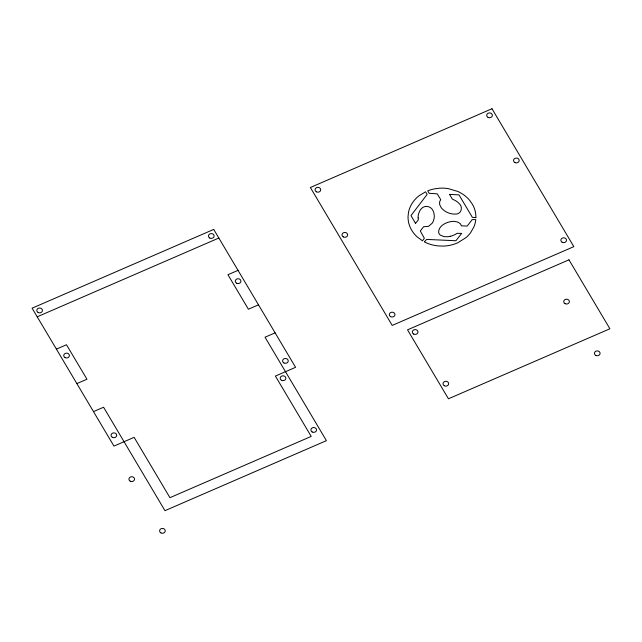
<?xml version="1.0" encoding="UTF-8"?>
<svg xmlns="http://www.w3.org/2000/svg" width="642" height="642" viewBox="0 0 642 642"><rect width="100%" height="100%" fill="white"/><g stroke="black" fill="none" stroke-linecap="round" stroke-linejoin="round"><path stroke-width="0.96" d="M424.619 241.625L426.545 239.41L455.916 240.742L461.662 233.391L456.952 233.351A18.506 15.809 -0.1 0 1 451.832 235.887L450.652 236.232M37.212 316.803L218.842 238.03M56.4 349.128L66.487 344.746L86.951 379.229L76.863 383.603M238.03 270.354L227.934 274.728L248.398 309.211L258.493 304.83M93.491 411.61L103.579 407.237L164.97 510.671L326.417 440.653L265.026 337.219L275.113 332.845M449.552 194.39L459.006 194.895L472.351 217.325L475.85 217.694M425.646 191.789L418.953 195.81A34.098 29.139 -0.1 0 0 413.416 201.46A33.841 28.914 -0.1 0 0 408.489 212.398L408.039 216.587A33.536 28.657 -0.1 0 0 410.463 227.91A34.227 29.243 -0.1 0 0 416.955 236.721L422.524 240.83L424.338 238.27L420.293 230.992L423.632 226.706L428.423 226.417L432.186 223.207A14.927 12.76 -0.1 0 0 433.462 220.752L434.136 218.16A19.565 16.716 -0.1 0 0 434.281 215.68L433.896 212.983A14.774 12.623 -0.1 0 0 432.933 210.528C430.967 205.905 424.282 204.91 421.168 208.891A12.744 10.89 -0.1 0 0 420.061 210.335L418.56 213.81A17.775 15.183 -0.1 0 0 418.151 217.919M415.518 223.392L418.327 219.845L418.151 217.919M415.478 223.336L410.984 215.576L427.082 194.47L426.087 192.504M449.681 194.638L452.281 198.988A0.859 0.73 -0.1 0 0 452.522 199.164L455.932 200.906A17.23 14.718 -0.1 0 1 458.773 203.209C463.58 206.724 461.381 214.789 454.977 214.067A12.254 10.473 -0.1 0 1 453.043 214.011L450.459 213.545A17.671 15.103 -0.1 0 1 449.199 213.168A17.222 14.718 -0.1 0 1 446.214 211.852L445.652 211.531A18.851 16.106 -0.1 0 1 444.071 210.488L442.258 208.907A14.293 12.214 -0.1 0 1 441.118 207.551L439.634 204.509L439.609 201.989A5.473 4.679 -0.1 0 1 440.268 200.577L440.717 199.614L437.234 193.844L429.145 193.314L427.724 190.867L430.469 189.863A62.017 52.989 -0.1 0 1 434.618 188.828L439.513 188.202A33.087 28.272 -0.1 0 1 448.357 188.644L457.666 191.396A35.783 30.575 -0.1 0 1 459.568 192.319A33.577 28.689 -0.1 0 1 469.591 200.24L472.456 204.349A34.853 29.781 -0.1 0 1 474.51 208.851A33.633 28.738 -0.1 0 1 475.802 214.926L475.874 217.606M424.41 241.906A34.243 29.259 -0.1 0 0 438.326 245.934L443.221 246.095A33.609 28.713 -0.1 0 0 457.577 242.869L465.883 237.709A32.662 27.911 -0.1 0 0 470.562 232.741L473.892 226.923A32.959 28.16 -0.1 0 0 475.77 219.636L472.207 219.588L467.199 226.064L461.373 225.84L460.892 224.692A5.264 4.494 -0.1 0 0 459.993 223.456L457.586 222.004L454.103 221.378A14.204 12.142 -0.1 0 0 451.535 221.49C445.973 222.301 438.406 225.864 438.647 232.404A5.481 4.687 -0.1 0 0 439.088 233.608L439.401 234.097A5.569 4.759 -0.1 0 0 440.613 235.293L443.975 236.601L447.602 236.754A15.777 13.482 -0.1 0 0 450.652 236.232M213.73 229.411L32.1 308.184L113.955 446.094L134.13 437.338L169.945 497.678L311.209 436.408L275.402 376.076L295.577 367.32L213.73 229.411M491.981 108.739L310.359 187.504L392.214 325.414L573.836 246.64L491.981 108.739M568.972 259.825L407.526 329.844L448.453 398.794L609.9 328.776L568.972 259.825M562.191 242.267A2.825 2.416 -0.1 0 0 566.501 240.285A2.825 2.416 -0.1 0 0 562.336 238.086A2.825 2.416 -0.1 0 0 562.191 242.267M390.649 316.658A2.825 2.416 -0.1 0 0 394.966 314.676A2.825 2.416 -0.1 0 0 390.801 312.477A2.825 2.416 -0.1 0 0 390.649 316.658M514.868 162.538A2.825 2.416 -0.1 0 0 519.185 160.556A2.825 2.416 -0.1 0 0 515.02 158.357A2.825 2.416 -0.1 0 0 514.868 162.538M343.334 236.938A2.825 2.416 -0.1 0 0 347.643 234.948A2.825 2.416 -0.1 0 0 343.478 232.749A2.825 2.416 -0.1 0 0 343.334 236.938M488.056 117.374A2.825 2.416 -0.1 0 0 492.374 115.383A2.825 2.416 -0.1 0 0 488.209 113.185A2.825 2.416 -0.1 0 0 488.056 117.374M316.394 191.822A2.825 2.416 -0.1 0 0 320.711 189.839A2.825 2.416 -0.1 0 0 316.546 187.633A2.825 2.416 -0.1 0 0 316.394 191.822M38.135 312.493A2.825 2.416 -0.1 0 0 42.452 310.511A2.825 2.416 -0.1 0 0 38.287 308.312A2.825 2.416 -0.1 0 0 38.135 312.493M209.798 238.046A2.825 2.416 -0.1 0 0 214.115 236.063A2.825 2.416 -0.1 0 0 209.95 233.865A2.825 2.416 -0.1 0 0 209.798 238.046M65.075 357.61A2.825 2.416 -0.1 0 0 69.392 355.628A2.825 2.416 -0.1 0 0 65.219 353.429A2.825 2.416 -0.1 0 0 65.075 357.61M236.609 283.218A2.825 2.416 -0.1 0 0 240.927 281.236A2.825 2.416 -0.1 0 0 236.762 279.037A2.825 2.416 -0.1 0 0 236.609 283.218M112.39 437.338A2.825 2.416 -0.1 0 0 116.708 435.356A2.825 2.416 -0.1 0 0 112.543 433.157A2.825 2.416 -0.1 0 0 112.39 437.338M283.933 362.947A2.825 2.416 -0.1 0 0 288.25 360.964A2.825 2.416 -0.1 0 0 284.077 358.758A2.825 2.416 -0.1 0 0 283.933 362.947M444.352 385.77A2.825 2.416 -0.1 0 0 448.67 383.78A2.825 2.416 -0.1 0 0 444.505 381.581A2.825 2.416 -0.1 0 0 444.352 385.77M413.657 334.049A2.825 2.416 -0.1 0 0 417.974 332.066A2.825 2.416 -0.1 0 0 413.809 329.868A2.825 2.416 -0.1 0 0 413.657 334.049M565.08 303.674A2.825 2.416 -0.1 0 0 569.39 301.692A2.825 2.416 -0.1 0 0 565.225 299.485A2.825 2.416 -0.1 0 0 565.08 303.674M595.768 355.387A2.825 2.416 -0.1 0 0 600.085 353.405A2.825 2.416 -0.1 0 0 595.92 351.206A2.825 2.416 -0.1 0 0 595.768 355.387M312.229 431.994A2.825 2.416 -0.1 0 0 316.546 430.012A2.825 2.416 -0.1 0 0 312.381 427.813A2.825 2.416 -0.1 0 0 312.229 431.994M281.533 380.281A2.825 2.416 -0.1 0 0 285.851 378.298A2.825 2.416 -0.1 0 0 281.686 376.1A2.825 2.416 -0.1 0 0 281.533 380.281M160.933 532.9A2.825 2.416 -0.1 0 0 165.251 530.918A2.825 2.416 -0.1 0 0 161.086 528.719A2.825 2.416 -0.1 0 0 160.933 532.9M130.238 481.187A2.825 2.416 -0.1 0 0 134.555 479.205A2.825 2.416 -0.1 0 0 130.39 477.006A2.825 2.416 -0.1 0 0 130.238 481.187"/></g></svg>
